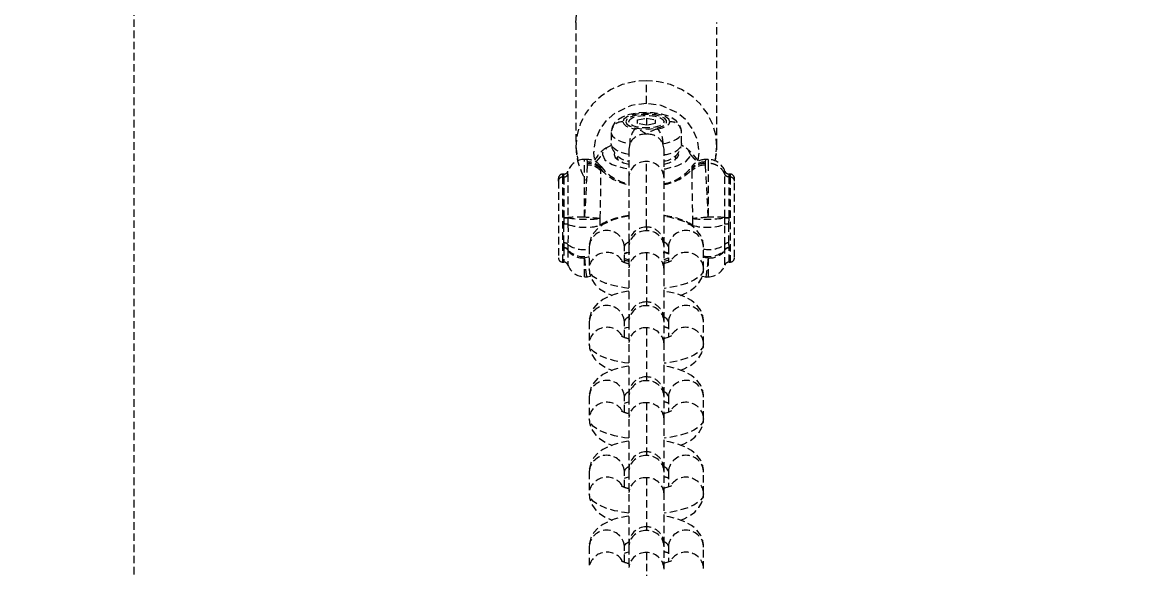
# Model space of a CAD drawing. Header units: millimetres. Extents: x -6713 to 5148, y -2591 to 1587.
# Drawn here: x -957.8 to -767, y -417.2 to -324.1 of the extents above; entities that cross this region are included whole.
import ezdxf

# ---------------------------------------------------------------- set-up
doc = ezdxf.new("R2010")
doc.units = ezdxf.units.MM
doc.linetypes.add('HIDDEN', pattern=[1.905, 1.27, -0.635])
for name, color, linetype in [('DIKOM_ОБЪЕКТ', 7, 'Continuous'), ('DIKOM_РАЗМЕР_ЗОНА', 7, 'Continuous'), ('DIKOM_РАЗМЕР_ОБЪЕКТА', 7, 'Continuous')]:
    doc.layers.add(name, color=color, linetype=linetype)
doc.styles.add('style1', font='arialbd.ttf', dxfattribs={"width": 0.8})
doc.dimstyles.new('1-50', dxfattribs={"dimtxt": 300, "dimasz": 200, "dimexe": 100, "dimexo": 0, "dimgap": 100, "dimtad": 1, "dimtxsty": 'style1', "dimcen": 200, "dimclrd": 7, "dimclre": 7, "dimclrt": 7, "dimadec": 1, "dimazin": 2, "dimtfac": 1, "dimtmove": 0, "dimatfit": 2, "dimfxl": 0, "dimlwd": 25, "dimlwe": 18, "dimarcsym": 0})

# ---------------------------------------------------------------- blocks, each defined once
blk = doc.blocks.new('*D0')
at = {"layer": 'Defpoints', "color": 0, "transparency": 16777216}
for p in [(-5474.61, 1436.5), (3266.41, 1436.5), (3451.12, -1263.5)]:
    blk.add_point(p, dxfattribs=at)
at = {"layer": 'DIKOM_РАЗМЕР_ОБЪЕКТА', "color": 7, "lineweight": 18, "transparency": 16777216}
for p, q in [((3266.41, 1436.5), (-5574.61, 1436.5)), ((3451.12, -1263.5), (-5574.61, -1263.5))]:
    blk.add_line(p, q, dxfattribs=at)
at = {"layer": 'DIKOM_РАЗМЕР_ОБЪЕКТА', "color": 7, "lineweight": 25, "transparency": 16777216}
blk.add_line((-5474.61, -1063.5), (-5474.61, 1236.5), dxfattribs=at)
at = {"layer": 'DIKOM_РАЗМЕР_ОБЪЕКТА', "color": 7, "transparency": 16777216}
for points in [[(-5507.94, 1236.5), (-5441.28, 1236.5), (-5474.61, 1436.5)], [(-5507.94, -1063.5), (-5441.28, -1063.5), (-5474.61, -1263.5)]]:
    blk.add_solid(points, dxfattribs=at)
at = {"layer": 'DIKOM_РАЗМЕР_ОБЪЕКТА', "color": 7, "transparency": 16777216, "insert": (-5753.31, 29.27), "char_height": 300, "attachment_point": 5, "rotation": 90, "style": 'style1'}
blk.add_mtext('{\\fArial|b0|i0|c204|p34;\\H1.16667x;2700}', dxfattribs=at)
blk = doc.blocks.new('*D2')
at = {"layer": 'Defpoints', "color": 0, "transparency": 16777216}
for p in [(-4851.5, 438.4), (5148.5, 234.63), (-4851.5, -2490.97)]:
    blk.add_point(p, dxfattribs=at)
at = {"layer": 'DIKOM_РАЗМЕР_ЗОНА', "color": 7, "lineweight": 18, "transparency": 16777216}
for p, q in [((-4851.5, 438.4), (-4851.5, -2590.97)), ((5148.5, 234.63), (5148.5, -2590.97))]:
    blk.add_line(p, q, dxfattribs=at)
at = {"layer": 'DIKOM_РАЗМЕР_ЗОНА', "color": 7, "lineweight": 25, "transparency": 16777216}
blk.add_line((4948.5, -2490.97), (-4651.5, -2490.97), dxfattribs=at)
at = {"layer": 'DIKOM_РАЗМЕР_ЗОНА', "color": 7, "transparency": 16777216}
for points in [[(-4651.5, -2457.64), (-4651.5, -2524.31), (-4851.5, -2490.97)], [(4948.5, -2457.64), (4948.5, -2524.31), (5148.5, -2490.97)]]:
    blk.add_solid(points, dxfattribs=at)
at = {"layer": 'DIKOM_РАЗМЕР_ЗОНА', "color": 7, "transparency": 16777216, "insert": (187.27, -2212.27), "char_height": 300, "attachment_point": 5, "style": 'style1'}
blk.add_mtext('{\\fArial|b0|i0|c204|p34;\\H1.16667x;10000}', dxfattribs=at)

msp = doc.modelspace()

# ---------------------------------------------------------------- linework, layer by layer
at = {"layer": 'DIKOM_ОБЪЕКТ', "color": 7, "linetype": 'HIDDEN', "lineweight": 15}
for p, q in [((-938.794, 667), (-938.794, -494)), ((-863.5, -324.108), (-863.5, -345.251)), ((-839.5, -345.251), (-839.5, -324.108)), ((-853, -340.726), (-851.5, -340.416)), ((-853, -341.347), (-853, -340.726)), ((-851.5, -341.657), (-853, -341.347)), ((-851.5, -340.416), (-850, -340.726)), ((-851.5, -340.416), (-851.5, -341.657)), ((-850, -341.347), (-851.5, -341.657)), ((-850, -340.726), (-850, -341.347)), ((-857.5, -342.904), (-857.5, -344.771)), ((-845.5, -344.771), (-845.5, -342.904)), ((-863.5, -345.251), (-863.269, -346.872)), ((-857.446, -345.058), (-857.5, -344.771)), ((-854.328, -344.8), (-854.5, -345.7)), ((-848.5, -345.7), (-848.672, -344.8)), ((-845.5, -344.771), (-845.553, -345.056)), ((-839.595, -346.164), (-839.5, -345.251)), ((-863.269, -346.872), (-863.151, -347.694)), ((-856.924, -346.311), (-857, -346.638)), ((-854.5, -345.7), (-854.5, -350.646)), ((-848.5, -350.646), (-848.5, -345.7)), ((-861.559, -347.472), (-862.042, -347.472)), ((-862.042, -357.329), (-862.042, -347.472)), ((-861.573, -347.903), (-861.561, -348.136)), ((-861.561, -348.136), (-861.573, -348.417)), ((-859.25, -348.718), (-859.251, -348.698)), ((-859.243, -348.947), (-859.25, -348.718)), ((-859.243, -349.158), (-859.243, -348.947)), ((-859.243, -349.45), (-859.243, -349.158)), ((-851.5, -358.998), (-851.5, -347.846)), ((-843.75, -348.717), (-843.757, -348.947)), ((-843.757, -348.947), (-843.757, -349.158)), ((-843.757, -349.158), (-843.757, -349.45)), ((-843.749, -348.697), (-843.75, -348.717)), ((-840.958, -347.472), (-841.441, -347.472)), ((-841.439, -348.136), (-841.427, -347.903)), ((-841.427, -348.417), (-841.439, -348.136)), ((-840.958, -347.472), (-840.958, -348.136)), ((-840.958, -348.136), (-840.958, -357.329)), ((-866.5, -351.17), (-866.5, -350.745)), ((-865.577, -349.972), (-865.75, -349.972)), ((-865.75, -350.47), (-865.75, -349.972)), ((-865.75, -364.972), (-865.75, -350.47)), ((-865.577, -350.47), (-865.577, -349.972)), ((-865.577, -350.47), (-865.577, -357.365)), ((-864.87, -350.003), (-864.87, -349.476)), ((-864.87, -350.003), (-864.87, -357.357)), ((-854.5, -350.646), (-854.5, -361.992)), ((-848.5, -361.992), (-848.5, -350.646)), ((-837.25, -349.972), (-837.423, -349.972)), ((-837.423, -350.47), (-837.423, -349.972)), ((-837.423, -357.365), (-837.423, -350.47)), ((-837.25, -349.972), (-837.25, -350.47)), ((-837.25, -350.47), (-837.25, -364.972)), ((-836.5, -351.17), (-836.5, -350.745)), ((-866.5, -351.17), (-866.5, -364.145)), ((-836.5, -364.145), (-836.5, -351.17)), ((-865.577, -357.365), (-865.577, -357.431)), ((-865.577, -357.431), (-865.556, -358.484)), ((-864.87, -357.416), (-864.87, -357.357)), ((-864.87, -357.416), (-864.858, -358.536)), ((-859.367, -358.718), (-859.371, -357.555)), ((-843.629, -357.555), (-843.633, -358.718)), ((-838.142, -358.536), (-838.13, -357.416)), ((-838.13, -357.357), (-838.13, -357.416)), ((-837.444, -358.484), (-837.423, -357.431)), ((-837.423, -357.431), (-837.423, -357.365)), ((-851.5, -358.992), (-851.5, -359.64)), ((-865.556, -361.692), (-865.577, -362.52)), ((-865.577, -362.52), (-865.577, -362.569)), ((-864.858, -361.971), (-864.87, -362.866)), ((-861.25, -362.364), (-861.25, -366.126)), ((-855.25, -365.012), (-855.25, -362.364)), ((-854.5, -361.992), (-854.5, -362.441)), ((-854.5, -362.441), (-854.5, -366.204)), ((-848.5, -362.441), (-848.5, -361.992)), ((-848.5, -366.204), (-848.5, -362.441)), ((-847.75, -362.364), (-847.75, -365.013)), ((-841.75, -366.126), (-841.75, -362.364)), ((-838.13, -362.866), (-838.142, -361.971)), ((-837.423, -362.52), (-837.444, -361.692)), ((-837.423, -362.569), (-837.423, -362.52)), ((-865.577, -362.569), (-865.577, -364.972)), ((-864.87, -362.909), (-864.87, -362.866)), ((-864.87, -362.909), (-864.87, -365.404)), ((-861.25, -364.151), (-862.042, -364.269)), ((-862.042, -367.472), (-862.042, -364.269)), ((-854.5, -363.438), (-854.845, -363.36)), ((-851.5, -363.403), (-851.5, -371.765)), ((-848.151, -363.36), (-848.5, -363.438)), ((-848.5, -364.533), (-847.75, -364.259)), ((-840.958, -364.269), (-840.958, -367.472)), ((-838.13, -362.866), (-838.13, -362.909)), ((-837.423, -364.972), (-837.423, -362.569)), ((-865.75, -364.972), (-865.577, -364.972)), ((-854.643, -364.836), (-855.25, -364.773)), ((-854.5, -364.904), (-854.643, -364.836)), ((-854.5, -364.876), (-854.643, -364.836)), ((-854.5, -366.204), (-854.5, -374.79)), ((-848.166, -365.141), (-848.5, -365.135)), ((-848.5, -374.775), (-848.5, -366.204)), ((-837.423, -364.972), (-837.25, -364.972)), ((-862.042, -367.472), (-861.559, -367.472)), ((-861.652, -367.472), (-861.001, -367.397)), ((-841.989, -367.398), (-841.348, -367.472)), ((-841.441, -367.472), (-840.958, -367.472)), ((-851.5, -371.768), (-851.5, -372.416)), ((-861.25, -375.139), (-861.25, -378.902)), ((-855.25, -377.788), (-855.25, -375.139)), ((-854.5, -374.768), (-854.5, -375.217)), ((-854.5, -375.217), (-854.5, -378.979)), ((-848.5, -375.217), (-848.5, -374.768)), ((-848.5, -378.979), (-848.5, -375.217)), ((-847.75, -375.139), (-847.75, -377.789)), ((-841.75, -378.902), (-841.75, -375.139)), ((-851.5, -376.179), (-851.5, -384.541)), ((-854.5, -378.979), (-854.5, -387.566)), ((-848.5, -387.551), (-848.5, -378.979)), ((-851.5, -384.544), (-851.5, -385.192)), ((-861.25, -387.915), (-861.25, -391.678)), ((-855.25, -390.564), (-855.25, -387.915)), ((-854.5, -387.544), (-854.5, -387.992)), ((-854.5, -387.992), (-854.5, -391.755)), ((-851.5, -388.955), (-851.5, -397.316)), ((-848.5, -387.992), (-848.5, -387.544)), ((-848.5, -391.755), (-848.5, -387.992)), ((-847.75, -387.915), (-847.75, -390.565)), ((-841.75, -391.678), (-841.75, -387.915)), ((-854.5, -391.755), (-854.5, -400.341)), ((-848.5, -400.327), (-848.5, -391.755)), ((-851.5, -397.32), (-851.5, -397.968)), ((-861.25, -400.691), (-861.25, -404.454)), ((-855.25, -403.339), (-855.25, -400.691)), ((-854.5, -400.32), (-854.5, -400.768)), ((-848.5, -400.768), (-848.5, -400.32)), ((-847.75, -400.691), (-847.75, -403.34)), ((-841.75, -404.454), (-841.75, -400.691)), ((-854.5, -400.768), (-854.5, -404.531)), ((-851.5, -401.73), (-851.5, -410.092)), ((-848.5, -404.531), (-848.5, -400.768)), ((-854.5, -404.531), (-854.5, -413.096)), ((-848.5, -413.096), (-848.5, -404.531)), ((-851.5, -410.096), (-851.5, -410.743)), ((-861.25, -413.467), (-861.25, -417.23)), ((-855.25, -416.115), (-855.25, -413.467)), ((-854.5, -413.096), (-854.5, -413.544)), ((-854.5, -413.544), (-854.5, -417.307)), ((-848.5, -413.544), (-848.5, -413.096)), ((-848.5, -417.307), (-848.5, -413.544)), ((-847.75, -413.467), (-847.75, -416.116)), ((-841.75, -417.23), (-841.75, -413.467)), ((-851.5, -414.506), (-851.5, -422.868))]:
    msp.add_line(p, q, dxfattribs=at)
at = {"layer": 'DIKOM_ОБЪЕКТ', "color": 7, "linetype": 'HIDDEN', "lineweight": 15, "flags": 128}
for points in [[(-863.5, -324.108), (-863.318, -322.162), (-862.776, -320.276), (-861.892, -318.506), (-860.693, -316.907), (-859.213, -315.526), (-857.5, -314.406), (-855.604, -313.58), (-853.584, -313.075), (-851.5, -312.905)], [(-851.5, -334.048), (-853.584, -334.219), (-855.604, -334.724), (-857.5, -335.549), (-859.213, -336.669), (-860.693, -338.05), (-861.892, -339.65), (-862.776, -341.42), (-863.318, -343.306), (-863.5, -345.251)], [(-839.5, -345.251), (-839.682, -343.306), (-840.224, -341.42), (-841.108, -339.65), (-842.307, -338.05), (-843.787, -336.669), (-845.5, -335.549), (-847.396, -334.724), (-849.416, -334.219), (-851.5, -334.048)], [(-851.5, -337.924), (-854.02, -338.26), (-856.9, -339.605), (-858.281, -340.802), (-859.441, -342.373), (-860.223, -344.258), (-860.5, -346.327), (-860.318, -347.685)], [(-851.5, -339.47), (-852.807, -339.536), (-853.31, -339.599), (-854.101, -339.747), (-854.846, -339.953), (-855.573, -340.244), (-856.261, -340.65), (-856.852, -341.193), (-857.269, -341.847), (-857.481, -342.594), (-857.5, -342.904)], [(-847.5, -341.037), (-847.66, -340.635), (-848.3, -340.177), (-848.87, -339.957), (-849.618, -339.772), (-850.515, -339.647), (-851.5, -339.603), (-852.485, -339.647), (-853.382, -339.772), (-854.13, -339.957), (-854.7, -340.177), (-855.34, -340.635), (-855.5, -341.037)], [(-842.681, -347.676), (-842.5, -346.327), (-842.777, -344.258), (-843.559, -342.373), (-844.719, -340.802), (-846.1, -339.605), (-848.98, -338.26), (-851.5, -337.924)], [(-845.5, -342.904), (-845.566, -342.333), (-845.882, -341.561), (-846.428, -340.903), (-847.185, -340.369), (-848.084, -339.977), (-848.905, -339.745), (-849.587, -339.615), (-850.321, -339.524), (-851.5, -339.47)], [(-855.5, -341.037), (-855.36, -341.412), (-854.931, -341.774), (-854.244, -342.08), (-853.386, -342.301)], [(-855, -341.037), (-854.81, -341.444), (-854.262, -341.807), (-853.414, -342.087), (-852.359, -342.253), (-851.211, -342.287), (-850.094, -342.185), (-849.13, -341.959), (-848.422, -341.634), (-848.048, -341.243), (-848.048, -340.83), (-848.422, -340.44), (-849.13, -340.114), (-850.094, -339.888), (-851.211, -339.787), (-852.359, -339.821), (-853.414, -339.987), (-854.262, -340.266), (-854.81, -340.629), (-855, -341.037)], [(-854.5, -341.037), (-854.319, -340.669), (-853.798, -340.346), (-853, -340.106), (-852.021, -339.978), (-850.979, -339.978), (-850, -340.106), (-849.202, -340.346), (-848.681, -340.669), (-848.5, -341.037), (-848.681, -341.404), (-849.202, -341.728), (-850, -341.968), (-850.979, -342.095), (-852.021, -342.095), (-853, -341.968), (-853.798, -341.728), (-854.319, -341.404), (-854.5, -341.037)], [(-849.614, -342.301), (-848.756, -342.08), (-848.069, -341.774), (-847.64, -341.412), (-847.5, -341.037)], [(-857.5, -342.904), (-857.445, -343.193), (-857.283, -343.477), (-857.015, -343.751), (-856.646, -344.009), (-856.184, -344.247), (-855.637, -344.461), (-855.015, -344.646), (-854.328, -344.8)], [(-848.672, -344.8), (-847.985, -344.646), (-847.363, -344.461), (-846.816, -344.247), (-846.354, -344.009), (-845.985, -343.751), (-845.717, -343.477), (-845.555, -343.193), (-845.5, -342.904)], [(-857.396, -345.036), (-858.277, -345.487), (-858.958, -346.356), (-859, -346.638)], [(-854.5, -346.633), (-855.015, -346.514), (-855.637, -346.328), (-856.184, -346.115), (-856.646, -345.876), (-857.015, -345.618), (-857.283, -345.344), (-857.445, -345.06), (-857.446, -345.058)], [(-844, -346.638), (-844.423, -345.748), (-845.616, -344.977)], [(-859, -346.638), (-858.577, -347.528), (-857.357, -348.317), (-855.476, -348.917), (-854.5, -349.061)], [(-857, -346.638), (-856.813, -347.148), (-856.263, -347.624), (-855.389, -348.032), (-854.5, -348.29)], [(-856.31, -347.594), (-856.315, -347.588), (-856.5, -347.105)], [(-848.5, -348.29), (-847.611, -348.032), (-846.737, -347.624), (-846.187, -347.148), (-846, -346.638), (-846.061, -346.345)], [(-848.5, -349.084), (-848.215, -349.054), (-846.168, -348.528), (-844.723, -347.789), (-844.042, -346.921), (-844, -346.638)], [(-846.562, -346.823), (-846.547, -346.861), (-846.547, -347.349), (-846.69, -347.594)], [(-842.681, -347.676), (-843.505, -346.586), (-844.748, -345.468)], [(-839.813, -347.734), (-839.733, -347.49), (-839.595, -346.164)], [(-861.573, -348.417), (-861.649, -349.939), (-861.76, -352.046), (-861.895, -354.574), (-862.042, -357.329)], [(-861.655, -347.49), (-861.649, -347.473), (-861.573, -347.903)], [(-841.427, -347.903), (-841.351, -347.473), (-841.345, -347.492)], [(-840.958, -357.329), (-841.105, -354.577), (-841.24, -352.052), (-841.351, -349.948), (-841.427, -348.417)], [(-865.556, -361.692), (-865.54, -360.165), (-865.556, -358.484)], [(-864.858, -358.536), (-864.849, -360.33), (-864.858, -361.971)], [(-854.5, -357.165), (-854.902, -357.221), (-855.934, -357.431), (-856.964, -357.719), (-857.956, -358.096), (-858.899, -358.587), (-859.76, -359.223), (-860.454, -359.983), (-860.944, -360.85), (-861.21, -361.807), (-861.24, -362.089), (-861.248, -362.227), (-861.249, -362.296), (-861.25, -362.33), (-861.25, -362.347), (-861.25, -362.356), (-861.25, -362.36), (-861.25, -362.362), (-861.25, -362.363), (-861.25, -362.363), (-861.25, -362.363), (-861.25, -362.363), (-861.25, -362.364), (-861.25, -362.364), (-861.25, -362.364), (-861.25, -362.364)], [(-841.75, -362.444), (-841.75, -362.378), (-841.75, -362.366), (-841.75, -362.365), (-841.75, -362.364), (-841.75, -362.364), (-841.75, -362.363), (-841.75, -362.354), (-841.892, -361.323), (-842.298, -360.363), (-842.947, -359.506), (-843.842, -358.754), (-844.938, -358.144), (-846.373, -357.615), (-847.648, -357.304), (-848.5, -357.162)], [(-838.142, -361.971), (-838.151, -360.318), (-838.142, -358.536)], [(-837.444, -361.692), (-837.46, -360.154), (-837.444, -358.484)], [(-847.75, -362.364), (-847.822, -362.101), (-848.035, -361.849), (-848.382, -361.617), (-848.5, -361.557)], [(-862.042, -364.269), (-861.895, -366.027), (-861.76, -367.122), (-861.653, -367.459)], [(-855.25, -363.479), (-854.89, -363.358), (-854.565, -363.282)], [(-855.25, -363.554), (-854.685, -363.355), (-854.345, -363.317)], [(-855.25, -364.356), (-855.194, -364.388), (-854.5, -364.589)], [(-848.654, -363.317), (-848.315, -363.355), (-847.75, -363.554)], [(-840.958, -364.269), (-841.369, -364.226), (-841.75, -364.152)], [(-861.25, -366.126), (-861.183, -366.844), (-860.858, -367.832), (-860.285, -368.724), (-859.47, -369.508), (-858.415, -370.175), (-857.399, -370.619), (-857.339, -370.638)], [(-854.5, -369.451), (-855.231, -369.354), (-856.917, -369.032), (-858.394, -368.597), (-859.607, -368.068), (-860.508, -367.464), (-861.063, -366.808), (-861.25, -366.126)], [(-854.643, -364.836), (-855.124, -364.677), (-855.25, -364.628)], [(-847.75, -364.628), (-848.055, -364.741), (-848.5, -364.876)], [(-847.233, -364.787), (-847.229, -364.783), (-847.424, -364.885), (-847.83, -365.044), (-848.407, -365.21), (-848.5, -365.229)], [(-841.75, -366.126), (-841.937, -366.808), (-842.492, -367.464), (-843.393, -368.068), (-844.606, -368.597), (-846.083, -369.032), (-847.769, -369.354), (-848.5, -369.451)], [(-845.695, -370.641), (-845.044, -370.394), (-844.101, -369.903), (-843.24, -369.267), (-842.546, -368.507), (-842.056, -367.64), (-841.79, -366.683), (-841.75, -366.126)], [(-854.5, -369.941), (-854.902, -369.997), (-855.934, -370.207), (-856.964, -370.495), (-857.956, -370.872), (-858.899, -371.363), (-859.76, -371.999), (-860.454, -372.759), (-860.944, -373.626), (-861.21, -374.583), (-861.24, -374.865), (-861.248, -375.003), (-861.249, -375.072), (-861.25, -375.106), (-861.25, -375.123), (-861.25, -375.132), (-861.25, -375.136), (-861.25, -375.138), (-861.25, -375.139), (-861.25, -375.139), (-861.25, -375.139), (-861.25, -375.139), (-861.25, -375.139), (-861.25, -375.139), (-861.25, -375.14), (-861.25, -375.14)], [(-841.75, -375.22), (-841.75, -375.154), (-841.75, -375.142), (-841.75, -375.14), (-841.75, -375.14), (-841.75, -375.139), (-841.75, -375.139), (-841.75, -375.13), (-841.892, -374.099), (-842.298, -373.139), (-842.947, -372.282), (-843.842, -371.53), (-844.938, -370.92), (-846.373, -370.391), (-847.648, -370.08), (-848.5, -369.938)], [(-847.75, -375.139), (-847.822, -374.877), (-848.035, -374.625), (-848.382, -374.393), (-848.523, -374.322)], [(-855.25, -376.255), (-854.89, -376.134), (-854.5, -376.042)], [(-847.233, -377.562), (-847.229, -377.558), (-847.424, -377.661), (-847.83, -377.82), (-848.407, -377.986), (-848.5, -378.005)], [(-861.25, -378.902), (-861.183, -379.62), (-860.858, -380.608), (-860.285, -381.5), (-859.47, -382.284), (-858.415, -382.951), (-857.399, -383.395), (-857.339, -383.413)], [(-854.5, -382.227), (-855.231, -382.13), (-856.917, -381.807), (-858.394, -381.373), (-859.607, -380.843), (-860.508, -380.239), (-861.063, -379.584), (-861.25, -378.902)], [(-841.75, -378.902), (-841.937, -379.584), (-842.492, -380.239), (-843.393, -380.843), (-844.606, -381.373), (-846.083, -381.807), (-847.769, -382.13), (-848.5, -382.227)], [(-845.695, -383.417), (-845.044, -383.17), (-844.101, -382.679), (-843.24, -382.043), (-842.546, -381.283), (-842.056, -380.415), (-841.79, -379.459), (-841.75, -378.902)], [(-854.5, -382.717), (-854.902, -382.773), (-855.934, -382.983), (-856.964, -383.271), (-857.956, -383.648), (-858.899, -384.139), (-859.76, -384.775), (-860.454, -385.535), (-860.944, -386.402), (-861.21, -387.359), (-861.24, -387.64), (-861.248, -387.779), (-861.249, -387.848), (-861.25, -387.882), (-861.25, -387.899), (-861.25, -387.907), (-861.25, -387.912), (-861.25, -387.914), (-861.25, -387.915), (-861.25, -387.915), (-861.25, -387.915), (-861.25, -387.915), (-861.25, -387.915), (-861.25, -387.915), (-861.25, -387.916), (-861.25, -387.916)], [(-841.75, -387.996), (-841.75, -387.93), (-841.75, -387.918), (-841.75, -387.916), (-841.75, -387.915), (-841.75, -387.915), (-841.75, -387.915), (-841.75, -387.906), (-841.892, -386.875), (-842.298, -385.915), (-842.947, -385.057), (-843.842, -384.306), (-844.938, -383.696), (-846.373, -383.167), (-847.648, -382.856), (-848.5, -382.714)], [(-847.75, -387.915), (-847.822, -387.653), (-848.035, -387.401), (-848.382, -387.169), (-848.523, -387.098)], [(-855.25, -389.031), (-854.89, -388.91), (-854.5, -388.818)], [(-847.233, -390.338), (-847.229, -390.334), (-847.424, -390.437), (-847.83, -390.596), (-848.407, -390.762), (-848.5, -390.781)], [(-861.25, -391.678), (-861.183, -392.395), (-860.858, -393.384), (-860.285, -394.276), (-859.47, -395.06), (-858.415, -395.726), (-857.399, -396.171), (-857.339, -396.189)], [(-854.5, -395.003), (-855.231, -394.906), (-856.917, -394.583), (-858.394, -394.149), (-859.607, -393.619), (-860.508, -393.015), (-861.063, -392.36), (-861.25, -391.678)], [(-841.75, -391.678), (-841.937, -392.36), (-842.492, -393.015), (-843.393, -393.619), (-844.606, -394.149), (-846.083, -394.583), (-847.769, -394.906), (-848.5, -395.003)], [(-845.695, -396.193), (-845.044, -395.946), (-844.101, -395.454), (-843.24, -394.819), (-842.546, -394.059), (-842.056, -393.191), (-841.79, -392.234), (-841.75, -391.678)], [(-854.5, -395.492), (-854.902, -395.549), (-855.934, -395.759), (-856.964, -396.047), (-857.956, -396.423), (-858.899, -396.915), (-859.76, -397.55), (-860.454, -398.31), (-860.944, -399.178), (-861.21, -400.135), (-861.24, -400.416), (-861.248, -400.555), (-861.249, -400.624), (-861.25, -400.658), (-861.25, -400.675), (-861.25, -400.683), (-861.25, -400.688), (-861.25, -400.69), (-861.25, -400.691), (-861.25, -400.691), (-861.25, -400.691), (-861.25, -400.691), (-861.25, -400.691), (-861.25, -400.691), (-861.25, -400.692), (-861.25, -400.692)], [(-841.75, -400.772), (-841.75, -400.705), (-841.75, -400.693), (-841.75, -400.692), (-841.75, -400.691), (-841.75, -400.691), (-841.75, -400.691), (-841.75, -400.682), (-841.892, -399.651), (-842.298, -398.69), (-842.947, -397.833), (-843.842, -397.082), (-844.938, -396.471), (-846.373, -395.942), (-847.648, -395.632), (-848.5, -395.49)], [(-847.75, -400.691), (-847.822, -400.429), (-848.035, -400.177), (-848.382, -399.944), (-848.523, -399.874)], [(-855.25, -401.806), (-854.89, -401.686), (-854.5, -401.594)], [(-861.25, -404.454), (-861.183, -405.171), (-860.858, -406.16), (-860.285, -407.051), (-859.47, -407.836), (-858.415, -408.502), (-857.399, -408.947), (-857.339, -408.965)], [(-854.5, -407.778), (-855.231, -407.682), (-856.917, -407.359), (-858.394, -406.925), (-859.607, -406.395), (-860.508, -405.791), (-861.063, -405.135), (-861.25, -404.454)], [(-847.233, -403.114), (-847.229, -403.11), (-847.424, -403.213), (-847.83, -403.372), (-848.407, -403.538), (-848.5, -403.557)], [(-841.75, -404.454), (-841.937, -405.135), (-842.492, -405.791), (-843.393, -406.395), (-844.606, -406.925), (-846.083, -407.359), (-847.769, -407.682), (-848.5, -407.778)], [(-845.695, -408.968), (-845.044, -408.721), (-844.101, -408.23), (-843.24, -407.594), (-842.546, -406.834), (-842.056, -405.967), (-841.79, -405.01), (-841.75, -404.454)], [(-854.5, -408.268), (-854.902, -408.325), (-855.934, -408.534), (-856.964, -408.823), (-857.956, -409.199), (-858.899, -409.69), (-859.76, -410.326), (-860.454, -411.086), (-860.944, -411.954), (-861.21, -412.91), (-861.24, -413.192), (-861.248, -413.331), (-861.249, -413.399), (-861.25, -413.434), (-861.25, -413.451), (-861.25, -413.459), (-861.25, -413.463), (-861.25, -413.465), (-861.25, -413.467), (-861.25, -413.467), (-861.25, -413.467), (-861.25, -413.467), (-861.25, -413.467), (-861.25, -413.467), (-861.25, -413.467), (-861.25, -413.467)], [(-841.75, -413.548), (-841.75, -413.481), (-841.75, -413.469), (-841.75, -413.468), (-841.75, -413.467), (-841.75, -413.467), (-841.75, -413.467), (-841.75, -413.457), (-841.892, -412.427), (-842.298, -411.466), (-842.947, -410.609), (-843.842, -409.858), (-844.938, -409.247), (-846.373, -408.718), (-847.648, -408.408), (-848.5, -408.265)], [(-855.25, -413.467), (-855.178, -413.205), (-854.965, -412.952), (-854.618, -412.72), (-854.5, -412.66)], [(-855.25, -414.582), (-854.89, -414.462), (-854.5, -414.369)], [(-847.233, -415.89), (-847.229, -415.886), (-847.424, -415.989), (-847.83, -416.148), (-848.407, -416.313), (-848.5, -416.332)]]:
    msp.add_lwpolyline(points, dxfattribs=at)
at = {"layer": 'DIKOM_ОБЪЕКТ', "color": 7, "linetype": 'HIDDEN', "lineweight": 15}
for centre, radius, start, end in [((-855.573, -342.982), 1.946, 87.85901, 171.9618), ((-847.427, -342.982), 1.946, 8.0382, 92.14099), ((-850.869, -344.617), 3.465, 136.59165, 183.02845), ((-851.737, -346.142), 2.965, 85.41907, 150.94215), ((-854.108, -346.185), 3.974, 48.98376, 79.52779), ((-848.388, -347.262), 5.127, 103.8362, 127.36572), ((-851.263, -346.142), 2.965, 29.05025, 94.58302), ((-852.131, -344.617), 3.465, 356.97154, 43.40834), ((-853.964, -344.176), 3.648, 197.19825, 261.55218), ((-848.508, -342.842), 3.791, 270.12359, 321.2149), ((-848.793, -344.384), 3.357, 275.00925, 344.9657), ((-849.984, -345.25), 10.484, 346.29358, 359.81481), ((-852.801, -345.209), 10.701, 181.21148, 213.85248), ((-855.313, -350.371), 5.717, 120.93948, 151.10429), ((-862.042, -350.472), 3, 90, 160.52878), ((-861.654, -350.491), 3.019, 37.23756, 89.96621), ((-861.528, -350.931), 3.029, 41.04469, 90.85977), ((-861.579, -351.589), 3.172, 42.57481, 89.88461), ((-861.535, -351.228), 3.092, 42.1492, 90.47819), ((-853.029, -343.963), 7.797, 216.69839, 259.12211), ((-853.247, -343.845), 8.011, 221.54586, 261.00027), ((-851.648, -350.715), 2.873, 87.0481, 173.03914), ((-851.4, -350.763), 2.919, 6.66978, 91.96829), ((-849.971, -343.963), 7.797, 280.87789, 323.30161), ((-849.753, -343.845), 8.011, 278.99973, 318.45414), ((-841.472, -350.931), 3.029, 89.13945, 138.95365), ((-841.465, -351.229), 3.093, 89.52377, 137.83387), ((-841.421, -351.589), 3.172, 90.11414, 137.42262), ((-841.346, -350.491), 3.02, 90.03633, 142.75886), ((-840.958, -350.473), 3, 19.47818, 90.00305), ((-865.75, -350.722), 0.75, 90, 180), ((-865.777, -351.199), 0.73, 87.85901, 171.9618), ((-865.577, -349.223), 0.75, 269.99945, 340.52305), ((-1181.555, -348.452), 322.313, 358.37979, 359.82251), ((-521.463, -348.452), 322.295, 180.17745, 181.62025), ((-837.423, -349.223), 0.75, 199.47695, 270.00055), ((-837.25, -350.722), 0.75, 0, 90), ((-837.223, -351.199), 0.73, 8.0382, 92.14099), ((-865.457, -331.634), 25.731, 269.7326, 271.30727), ((-866.65, -289.53), 67.91, 270.90544, 271.50206), ((-865.396, -361.351), 2.872, 79.19732, 93.20199), ((-862.521, -460.163), 102.836, 89.73334, 91.30933), ((-861.588, -334.839), 22.823, 261.73179, 275.57421), ((-861.831, -349.561), 9.484, 251.39089, 285.06292), ((-870.766, -477.333), 120.321, 84.56546, 85.84195), ((-853.487, -368.254), 11.237, 95.17109, 121.54873), ((-849.513, -368.254), 11.237, 58.45127, 84.82891), ((-841.172, -349.552), 9.491, 254.97258, 288.61856), ((-832.234, -477.333), 120.321, 94.15805, 95.43454), ((-841.412, -334.839), 22.823, 264.42579, 278.26821), ((-840.479, -460.163), 102.836, 88.69067, 90.26666), ((-837.604, -361.353), 2.874, 86.79187, 100.78666), ((-837.543, -331.634), 25.731, 268.69273, 270.26741), ((-836.35, -289.53), 67.909, 268.49794, 269.09456), ((-858.247, -362.595), 3.012, 5.55334, 175.58978), ((-851.5, -361.992), 3, 90, 180), ((-851.6, -362.558), 2.919, 88.03171, 173.33022), ((-851.501, -361.993), 3.002, 0.95946, 91.62748), ((-851.352, -362.509), 2.873, 6.96086, 92.9519), ((-844.747, -362.595), 3.012, 5.55334, 175.58978), ((-865.523, -363.336), 0.817, 36.91862, 93.75055), ((-865.494, -362.593), 0.902, 45.15542, 93.95571), ((-862.239, -358.216), 4.625, 235.5123, 282.34472), ((-854.109, -362.716), 1.223, 108.62763, 158.88653), ((-840.816, -358.062), 4.773, 258.71498, 304.06411), ((-837.506, -362.592), 0.902, 86.0593, 134.88935), ((-837.477, -363.336), 0.817, 86.24945, 143.08138), ((-865.75, -364.222), 0.75, 180, 270), ((-865.513, -363.37), 0.803, 36.89339, 94.61403), ((-862.131, -360.109), 3.927, 225.78164, 282.9708), ((-862.3, -361.066), 3.213, 216.89339, 274.61403), ((-858.233, -366.387), 3.069, 32.84089, 169.40105), ((-851.648, -366.272), 2.873, 87.0481, 173.03914), ((-851.4, -366.321), 2.919, 6.66978, 91.96829), ((-849.348, -367.553), 4.378, 68.59558, 79.7772), ((-844.767, -366.387), 3.069, 10.60376, 147.05576), ((-840.869, -360.109), 3.927, 257.0292, 314.21836), ((-865.558, -363.105), 24.627, 349.44557, 357.29267), ((-840.7, -361.067), 3.212, 265.40116, 323.15935), ((-837.487, -363.37), 0.803, 85.38598, 143.10661), ((-837.25, -364.222), 0.75, 270, 0), ((-865.577, -365.722), 0.75, 19.47134, 90.00012), ((-862.042, -364.472), 3, 199.47122, 270), ((-853.803, -361.221), 4.07, 240.92494, 260.13581), ((-840.958, -364.473), 2.999, 269.99626, 340.55958), ((-837.423, -365.722), 0.75, 89.99988, 160.52865), ((-851.5, -374.768), 3, 90, 180), ((-851.501, -374.769), 3.002, 0.95946, 91.62748), ((-858.247, -375.371), 3.012, 5.55334, 175.58978), ((-851.6, -375.334), 2.919, 88.03171, 173.33022), ((-851.352, -375.285), 2.873, 6.96086, 92.9519), ((-844.747, -375.371), 3.012, 5.55334, 175.58978), ((-854.098, -375.5), 1.239, 107.37388, 158.48199), ((-858.233, -379.163), 3.069, 32.84089, 169.40105), ((-853.803, -373.996), 4.07, 240.92494, 260.13581), ((-851.648, -379.048), 2.873, 87.0481, 173.03914), ((-851.4, -379.096), 2.919, 6.66978, 91.96829), ((-849.329, -380.279), 4.323, 68.58079, 78.94708), ((-844.767, -379.163), 3.069, 10.60376, 147.05576), ((-858.247, -388.147), 3.012, 5.55334, 175.58978), ((-851.5, -387.544), 3, 90, 180), ((-851.6, -388.109), 2.919, 88.03171, 173.33022), ((-851.501, -387.545), 3.002, 0.95946, 91.62748), ((-851.352, -388.061), 2.873, 6.96086, 92.9519), ((-844.747, -388.147), 3.012, 5.55334, 175.58978), ((-854.098, -388.276), 1.239, 107.37388, 158.48199), ((-858.233, -391.938), 3.069, 32.84089, 169.40105), ((-851.648, -391.824), 2.873, 87.0481, 173.03914), ((-851.4, -391.872), 2.919, 6.66978, 91.96829), ((-849.329, -393.054), 4.323, 68.58079, 78.94708), ((-844.767, -391.939), 3.069, 10.60376, 147.05576), ((-853.803, -386.772), 4.07, 240.92494, 260.13581), ((-858.247, -400.923), 3.012, 5.55334, 175.58978), ((-851.5, -400.32), 3, 90, 180), ((-851.6, -400.885), 2.919, 88.03171, 173.33022), ((-851.501, -400.321), 3.002, 0.95946, 91.62748), ((-851.352, -400.837), 2.873, 6.96086, 92.9519), ((-844.747, -400.923), 3.012, 5.55334, 175.58978), ((-854.098, -401.051), 1.239, 107.37388, 158.48199), ((-858.233, -404.714), 3.069, 32.84089, 169.40105), ((-851.648, -404.6), 2.873, 87.0481, 173.03914), ((-851.4, -404.648), 2.919, 6.66978, 91.96829), ((-849.329, -405.83), 4.323, 68.58079, 78.94708), ((-844.767, -404.714), 3.069, 10.60376, 147.05576), ((-853.803, -399.548), 4.07, 240.92494, 260.13581), ((-851.5, -413.096), 3, 90, 180), ((-851.501, -413.096), 3.002, 0.95946, 91.62748), ((-858.247, -413.698), 3.012, 5.55334, 175.58978), ((-851.6, -413.661), 2.919, 88.03171, 173.33022), ((-851.352, -413.613), 2.873, 6.96086, 92.9519), ((-844.747, -413.698), 3.012, 5.55334, 175.58978), ((-848.891, -413.819), 1.223, 21.11347, 71.37237), ((-858.233, -417.49), 3.069, 32.84089, 169.40105), ((-853.803, -412.324), 4.07, 240.92494, 260.13581), ((-851.648, -417.376), 2.873, 87.0481, 173.03914), ((-851.4, -417.424), 2.919, 6.66978, 91.96829), ((-849.329, -418.606), 4.323, 68.58079, 78.94708), ((-844.767, -417.49), 3.069, 10.60376, 147.05576)]:
    msp.add_arc(centre, radius, start, end, dxfattribs=at)
for points, knots in [([(-851.5, -337.924), (-851.5, -337.508), (-851.5, -336.643), (-851.5, -335.413), (-851.5, -334.504), (-851.5, -334.196), (-851.5, -334.048)], [0, 0, 0, 0, 0.2702613, 0.5624294, 0.7897364, 1, 1, 1, 1]), ([(-838.13, -350.003), (-838.273, -349.716), (-838.568, -349.128), (-839.329, -348.535), (-840.155, -348.193), (-840.695, -348.155), (-840.958, -348.136)], [0, 0, 0, 0, 0.274077, 0.5614557, 0.7859227, 1, 1, 1, 1]), ([(-865.577, -350.47), (-865.493, -350.462), (-865.32, -350.446), (-865.107, -350.328), (-864.952, -350.175), (-864.897, -350.06), (-864.87, -350.003)], [0, 0, 0, 0, 0.274077, 0.5614557, 0.7859227, 1, 1, 1, 1]), ([(-838.13, -350.003), (-838.13, -349.693), (-838.13, -349.362), (-838.13, -349.492), (-838.13, -349.501)], [0, 0, 0, 0, 0.9380919, 1, 1, 1, 1]), ([(-838.13, -357.357), (-838.13, -356.487), (-838.13, -354.706), (-838.13, -352.508), (-838.13, -350.889), (-838.13, -350.294), (-838.13, -350.003)], [0, 0, 0, 0, 0.2744702, 0.5613569, 0.7855295, 1, 1, 1, 1]), ([(-837.423, -350.47), (-837.507, -350.462), (-837.68, -350.446), (-837.893, -350.328), (-838.048, -350.175), (-838.103, -350.06), (-838.13, -350.003)], [0, 0, 0, 0, 0.274077, 0.5614557, 0.7859227, 1, 1, 1, 1]), ([(-838.13, -365.424), (-838.13, -365.375), (-838.13, -365.275), (-838.13, -364.336), (-838.13, -363.363), (-838.13, -362.909)], [0, 0, 0, 0, 0.337178, 0.6908176, 1, 1, 1, 1])]:
    msp.add_open_spline(points, degree=3, knots=knots, dxfattribs=at)
for points in [[(-860.097, -347.926), (-859, -346.638)], [(-844, -346.638), (-842.862, -347.9)]]:
    msp.add_open_spline(points, degree=1, dxfattribs=at)

# ---------------------------------------------------------------- dimensions: what is measured, and where the dimension line sits
at = {"layer": 'DIKOM_РАЗМЕР_ЗОНА'}
dim = msp.add_linear_dim(base=(-4851.5, -2490.973), p1=(5148.5, 234.628), p2=(-4851.5, 438.398), text='{\\fArial|b0|i0|c204|p34;\\H1.16667x;<>}', dimstyle='1-50', dxfattribs=at)
dim.commit()
dim.dimension.update_dxf_attribs({"geometry": '*D2', "text_midpoint": (187.271, -2490.973), "dimtype": 160})
at = {"layer": 'DIKOM_РАЗМЕР_ОБЪЕКТА'}
dim = msp.add_linear_dim(base=(-5474.611, 1436.5), p1=(3451.123, -1263.5), p2=(3266.406, 1436.5), angle=90, text='{\\fArial|b0|i0|c204|p34;\\H1.16667x;<>}', dimstyle='1-50', dxfattribs=at)
dim.commit()
dim.dimension.update_dxf_attribs({"geometry": '*D0', "text_midpoint": (-5474.611, 29.273), "dimtype": 160})

doc.saveas('drawing.dxf')
